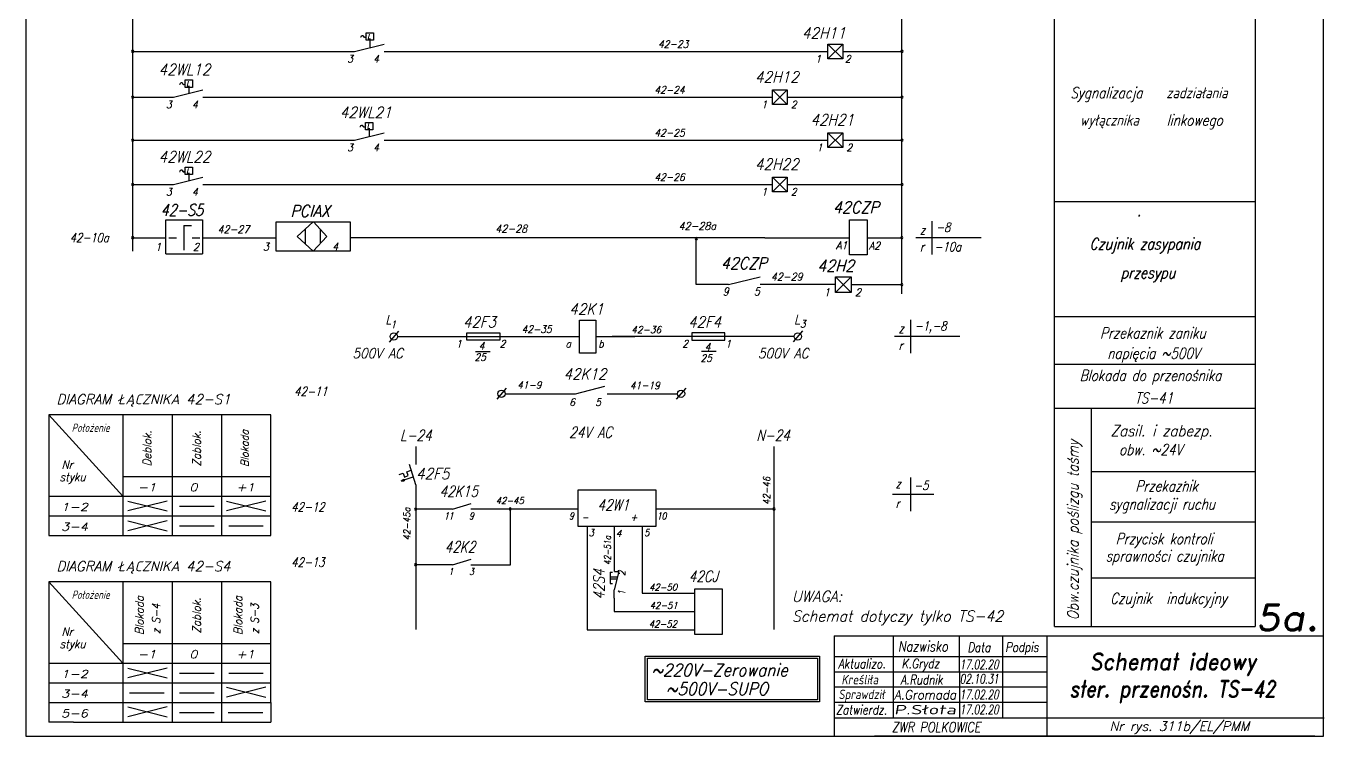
# Model space of a CAD drawing. Extents: x 0 to 1645, y 0 to 420.
# Drawn here: x 0 to 297.1, y 0 to 162.6 of the extents above; entities that cross this region are included whole.
import ezdxf
from ezdxf.enums import TextEntityAlignment as Align

# ---------------------------------------------------------------- set-up
doc = ezdxf.new("R2010")
doc.units = 0
doc.header["$MEASUREMENT"] = 0
doc.layers.get('0').update_dxf_attribs({"linetype": 'CONTINUOUS'})
doc.layers.add('LINIE', color=4, linetype='CONTINUOUS')
doc.layers.add('STYKI', color=4, linetype='CONTINUOUS')
doc.styles.add('ROMAND', font='romand', dxfattribs={"width": 0.9, "oblique": 15, "height": 3.5})
doc.styles.add('ROMANS', font='romans', dxfattribs={"width": 0.9, "oblique": 15, "height": 1.5})

msp = doc.modelspace()

# ---------------------------------------------------------------- linework, layer by layer
for p, q in [((0, 420), (0, 0)), ((297, 0), (297, 420)), ((65.76, 117.8), (62.11, 114.43)), ((63.94, 116.12), (63.94, 112.74)), ((65.83, 117.8), (68.88, 114.43)), ((67.36, 116.12), (67.36, 112.78)), ((62.11, 114.43), (65.76, 111.05)), ((68.88, 114.43), (65.76, 111.05)), ((79.66, 114.12), (74.24, 114.12)), ((169.13, 114.12), (79.66, 114.12)), ((153.41, 103.39), (153.41, 113.96)), ((192.54, 114.12), (200.49, 114.12)), ((160.84, 103.39), (153.41, 103.39)), ((178.92, 103.39), (168.04, 103.39)), ((185.3, 103.39), (178.92, 103.39)), ((188.86, 103.39), (200.49, 103.39)), ((198.53, 22.97), (198.53, 4.2)), ((213.65, 14.69), (213.65, 22.97)), ((0, 0), (297, 0))]:
    msp.add_line(p, q)
at = {"color": 7, "lineweight": 30}
for p, q in [((200.49, 101.3), (200.49, 407.58)), ((281.38, 244.85), (281.38, 75.38)), ((235.4, 25.08), (235.4, 207.73)), ((77.87, 159.37), (77.87, 161.06)), ((77.87, 161.06), (79.56, 161.06)), ((79.56, 161.06), (79.56, 159.37)), ((79.56, 159.37), (77.87, 159.37)), ((78.71, 159.37), (78.71, 157.67)), ((186.94, 158.49), (183.56, 155.1)), ((183.56, 158.49), (186.94, 155.1)), ((183.56, 155.1), (183.56, 158.49)), ((183.56, 158.49), (186.94, 158.49)), ((186.94, 158.49), (186.94, 155.1)), ((24.42, 156.8), (75.21, 156.8)), ((81.98, 156.8), (183.56, 156.8)), ((186.94, 155.1), (183.56, 155.1)), ((186.94, 156.8), (200.49, 156.8)), ((186.94, 156.8), (189.48, 156.8)), ((36.43, 148.57), (36.43, 150.27)), ((36.43, 150.27), (38.13, 150.27)), ((38.13, 148.57), (36.43, 148.57)), ((37.28, 148.57), (37.28, 147.2)), ((38.13, 150.27), (38.13, 148.57)), ((24.42, 146.32), (33.74, 146.32)), ((40.51, 146.32), (170.01, 146.32)), ((164.09, 146.32), (167.48, 146.32)), ((167.48, 146.32), (170.86, 146.32)), ((170.86, 148.01), (174.25, 144.62)), ((174.25, 148.01), (170.86, 144.62)), ((170.86, 144.62), (170.86, 148.01)), ((170.86, 148.01), (174.25, 148.01)), ((174.25, 148.01), (174.25, 144.62)), ((174.25, 146.32), (183.56, 146.32)), ((183.56, 146.32), (200.49, 146.32)), ((174.25, 144.62), (170.86, 144.62)), ((77.73, 138.86), (77.73, 140.55)), ((77.73, 140.55), (79.42, 140.55)), ((79.42, 140.55), (79.42, 138.86)), ((79.42, 138.86), (77.73, 138.86)), ((78.58, 138.86), (78.58, 137.32)), ((186.94, 138.17), (183.56, 134.79)), ((183.56, 138.17), (186.94, 134.79)), ((183.56, 134.79), (183.56, 138.17)), ((183.56, 138.17), (186.94, 138.17)), ((186.94, 138.17), (186.94, 134.79)), ((24.42, 136.48), (75.21, 136.48)), ((81.98, 136.48), (183.56, 136.48)), ((186.94, 134.79), (183.56, 134.79)), ((186.94, 136.48), (200.49, 136.48)), ((186.94, 136.48), (189.48, 136.48)), ((36.43, 128.58), (36.43, 130.27)), ((36.43, 130.27), (38.13, 130.27)), ((38.13, 128.58), (36.43, 128.58)), ((37.28, 128.58), (37.28, 127.21)), ((38.13, 130.27), (38.13, 128.58)), ((174.25, 128.02), (170.86, 124.63)), ((170.86, 128.02), (174.25, 124.63)), ((170.86, 124.63), (170.86, 128.02)), ((170.86, 128.02), (174.25, 128.02)), ((174.25, 128.02), (174.25, 124.63)), ((24.42, 126.32), (33.74, 126.32)), ((40.46, 126.32), (170.01, 126.32)), ((164.09, 126.32), (167.48, 126.32)), ((167.48, 126.32), (170.86, 126.32)), ((174.25, 126.32), (183.56, 126.32)), ((183.56, 126.32), (183.56, 126.32)), ((183.56, 126.32), (200.49, 126.32)), ((174.25, 124.63), (170.86, 124.63)), ((235.4, 122.4), (281.38, 122.4)), ((254.9, 119.35), (254.62, 118.99)), ((32.04, 110.41), (32.04, 118.26)), ((32.04, 118.26), (40.41, 118.26)), ((36.1, 116.92), (36.1, 111.32)), ((36.1, 116.92), (37.87, 116.92)), ((40.41, 118.26), (40.41, 110.41)), ((188.53, 110.19), (188.53, 118.21)), ((188.53, 118.21), (192.54, 118.21)), ((192.54, 118.21), (192.54, 110.19)), ((207.38, 117.95), (207.38, 110.31)), ((24.42, 114.12), (32.04, 114.12)), ((32.71, 114.12), (34.49, 114.12)), ((38.04, 114.12), (39.82, 114.12)), ((40.41, 114.12), (57.28, 114.12)), ((169.13, 114.12), (172.7, 114.12)), ((172.7, 114.12), (188.53, 114.12)), ((203.68, 114.17), (218.63, 114.17)), ((32.04, 110.41), (40.41, 110.41)), ((192.54, 110.19), (188.53, 110.19)), ((188.86, 105.17), (185.3, 101.61)), ((185.3, 105.17), (188.86, 101.61)), ((185.3, 101.61), (185.3, 105.17)), ((185.3, 105.17), (188.86, 105.17)), ((188.86, 105.17), (188.86, 101.61)), ((188.86, 101.61), (185.3, 101.61)), ((126.69, 87.73), (126.69, 95.26)), ((126.69, 95.26), (130.45, 95.26)), ((130.45, 95.26), (130.45, 87.73)), ((202.5, 95.36), (202.5, 87.73)), ((235.4, 96.08), (281.38, 96.08)), ((85.27, 92.75), (83.12, 90.25)), ((100.93, 90.68), (100.93, 92.35)), ((100.93, 92.35), (108.45, 92.35)), ((108.45, 92.35), (108.45, 90.68)), ((159.97, 92.35), (152.44, 92.35)), ((152.44, 92.35), (152.44, 90.68)), ((159.97, 90.68), (159.97, 92.35)), ((177.74, 92.8), (175.59, 90.29)), ((85.04, 91.51), (126.69, 91.51)), ((108.45, 90.68), (100.93, 90.68)), ((130.45, 91.51), (139.38, 91.51)), ((175.85, 91.51), (134.21, 91.51)), ((152.44, 90.68), (159.97, 90.68)), ((198.79, 91.58), (213.75, 91.58)), ((102.9, 88.06), (106.25, 88.06)), ((130.45, 87.73), (126.69, 87.73)), ((157.99, 88.06), (154.65, 88.06)), ((235.4, 85.16), (281.38, 85.16)), ((109.9, 79.65), (107.75, 77.15)), ((109.67, 78.41), (125.76, 78.41)), ((133.07, 78.41), (149.11, 78.41)), ((151.01, 79.65), (148.86, 77.15)), ((235.4, 75.09), (281.38, 75.09)), ((243.84, 74.99), (243.84, 25.08)), ((281.38, 75.38), (281.38, 25.08)), ((5.24, 73.56), (5.24, 45.91)), ((56.02, 73.56), (5.24, 73.56)), ((5.24, 73.56), (22.17, 54.94)), ((22.17, 73.56), (22.17, 45.91)), ((33.45, 73.56), (33.45, 45.91)), ((44.74, 73.56), (44.74, 45.91)), ((56.02, 45.91), (56.02, 73.56)), ((22.17, 59.45), (56.02, 59.45)), ((85.43, 59.92), (86.32, 60.22)), ((86.32, 60.22), (86.63, 59.33)), ((86.63, 59.33), (87.52, 59.64)), ((87.21, 60.53), (88.19, 60.86)), ((87.52, 59.64), (87.21, 60.53)), ((243.84, 60.59), (281.53, 60.59)), ((85.89, 58.42), (88.64, 59.35)), ((85.89, 58.42), (86.46, 58.81)), ((85.89, 58.42), (86.48, 58.75)), ((85.89, 58.42), (86.5, 58.69)), ((85.89, 58.42), (86.54, 58.57)), ((85.89, 58.42), (86.56, 58.51)), ((85.89, 58.42), (86.58, 58.46)), ((86.46, 58.81), (86.58, 58.46)), ((202.5, 59.18), (202.5, 51.54)), ((265.55, 58.32), (265.27, 57.96)), ((5.24, 54.94), (56.02, 54.94)), ((126.4, 48.02), (126.4, 56.38)), ((126.4, 56.38), (144.17, 56.38)), ((144.17, 56.38), (144.17, 48.02)), ((198.36, 55.42), (207.77, 55.42)), ((97.66, 51.98), (89.2, 51.98)), ((101.81, 52.03), (117.1, 52.03)), ((110.91, 39.19), (110.91, 52.03)), ((117.1, 52.03), (126.4, 52.03)), ((144.17, 52.03), (171.19, 52.03)), ((5.24, 50.42), (56.02, 50.42)), ((144.17, 48.02), (126.4, 48.02)), ((128.49, 48.02), (128.49, 24.33)), ((134.69, 37.68), (134.69, 48.02)), ((141.03, 48.02), (141.03, 32.69)), ((243.84, 49.05), (281.53, 49.05)), ((5.24, 45.91), (10.88, 45.91)), ((10.88, 45.91), (56.02, 45.91)), ((97.66, 39.24), (89.2, 39.24)), ((101.81, 39.19), (110.91, 39.19)), ((133.71, 37.55), (134.23, 37.55)), ((133.72, 37.55), (133.72, 34.93)), ((133.72, 36.5), (135.41, 36.5)), ((133.72, 35.98), (135.28, 35.98)), ((135.71, 37.68), (134.65, 33.5)), ((134.69, 37.68), (135.71, 37.68)), ((243.84, 36.21), (281.53, 36.21)), ((5.24, 35.32), (22.17, 16.7)), ((56.02, 35.32), (5.24, 35.32)), ((5.24, 35.32), (5.24, 7.67)), ((22.17, 35.32), (22.17, 7.67)), ((33.45, 35.32), (33.45, 7.67)), ((44.74, 35.32), (44.74, 7.67)), ((56.02, 7.67), (56.02, 35.32)), ((133.72, 34.93), (134.24, 34.93)), ((134.65, 31.56), (134.65, 33.5)), ((141.03, 32.69), (153.1, 32.69)), ((153.1, 23.29), (153.1, 33.74)), ((153.1, 33.74), (159.37, 33.74)), ((159.37, 33.74), (159.37, 23.29)), ((134.65, 31.56), (134.65, 28.51)), ((134.65, 28.51), (153.1, 28.51)), ((128.49, 24.33), (153.1, 24.33)), ((235.4, 25.08), (281.38, 25.08)), ((22.17, 21.21), (56.02, 21.21)), ((159.37, 23.29), (153.1, 23.29)), ((223.54, 22.97), (223.54, 4.2)), ((184.99, 18.25), (233.68, 18.25)), ((5.24, 16.7), (56.02, 16.7)), ((5.24, 12.18), (56.02, 12.18)), ((184.99, 14.69), (233.68, 14.69)), ((213.65, 14.69), (213.65, 4.2)), ((184.98, 11.28), (233.68, 11.28)), ((5.24, 7.67), (10.88, 7.67)), ((5.24, 7.67), (5.24, 3.15)), ((10.88, 7.67), (56.02, 7.67)), ((22.17, 7.67), (22.17, 3.15)), ((33.45, 7.67), (33.45, 3.15)), ((44.74, 7.67), (44.74, 3.15)), ((56.02, 7.67), (56.02, 3.15)), ((184.99, 7.79), (233.68, 7.79)), ((10.88, 3.15), (5.24, 3.15)), ((10.88, 3.15), (56.02, 3.15)), ((194.21, 0), (194.21, 0)), ((194.21, 0), (194.21, 0))]:
    msp.add_line(p, q, dxfattribs=at)
msp.add_lwpolyline([(57.28, 117.8), (74.24, 117.8), (74.24, 111.05), (57.28, 111.05)], close=True)
for centre in [(84.21, 91.51), (176.69, 91.51), (108.84, 78.41), (149.95, 78.41)]:
    msp.add_circle(centre, 0.836, dxfattribs=at)
for centre, radius, start, end in [((24.42, 156.8), 0.261, 0, 180), ((24.42, 156.8), 0.261, 180, 0), ((200.49, 156.8), 0.261, 0, 180), ((200.49, 156.8), 0.261, 180, 0), ((24.42, 146.32), 0.261, 0, 180), ((24.42, 146.32), 0.261, 180, 0), ((200.49, 146.32), 0.261, 0, 180), ((200.49, 146.32), 0.261, 180, 0), ((24.42, 136.48), 0.261, 0, 180), ((200.49, 136.48), 0.261, 0, 180), ((24.42, 136.48), 0.261, 180, 0), ((200.49, 136.48), 0.261, 180, 0), ((24.42, 126.32), 0.261, 0, 180), ((24.42, 126.32), 0.261, 180, 0), ((200.49, 126.32), 0.261, 0, 180), ((200.49, 126.32), 0.261, 180, 0), ((24.43, 114.13), 0.261, 0, 180), ((24.43, 114.13), 0.261, 180, 0), ((153.42, 113.94), 0.275, 0, 180), ((153.42, 113.94), 0.275, 180, 0), ((200.48, 114.13), 0.261, 0, 180), ((200.48, 114.13), 0.261, 180, 0), ((200.48, 103.39), 0.261, 0, 180), ((200.48, 103.39), 0.261, 180, 0), ((89.2, 51.98), 0.235, 0, 180), ((89.2, 51.98), 0.235, 180, 0), ((110.83, 52.03), 0.261, 0, 180), ((110.83, 52.03), 0.261, 180, 0), ((171.19, 52.03), 0.261, 0, 180), ((171.19, 52.03), 0.261, 180, 0), ((89.2, 39.24), 0.235, 0, 180), ((89.2, 39.24), 0.235, 180, 0)]:
    msp.add_arc(centre, radius, start, end, dxfattribs=at)
at = {"layer": 'LINIE', "color": 7, "lineweight": 30}
for p, q in [((184.99, 22.97), (296.91, 22.97)), ((184.99, 22.97), (184.99, 0.02)), ((233.68, 22.95), (233.68, 0)), ((185.19, 4.2), (297.12, 4.2)), ((295, 0), (194.2, 0)), ((194.2, 0), (194.2, 0)), ((194.21, 0), (295, 0)), ((295, 0), (295, 0))]:
    msp.add_line(p, q, dxfattribs=at)
at = {"layer": 'STYKI', "color": 7, "lineweight": 30}
for p, q in [((24.42, 381.99), (24.42, 111.06)), ((75.21, 156.8), (81.98, 158.49)), ((33.74, 146.32), (40.51, 148.01)), ((75.21, 136.48), (81.98, 138.17)), ((33.74, 126.32), (40.51, 128.02)), ((160.84, 103.39), (168.04, 105.19)), ((125.76, 78.41), (132.53, 80.11)), ((89.2, 66.29), (89.2, 62.21)), ((171.19, 66.29), (171.19, 55.94)), ((89.2, 57.5), (87.79, 62.21)), ((89.2, 57.5), (89.2, 55.94)), ((23.29, 53.81), (32.32, 51.55)), ((32.32, 53.81), (23.29, 51.55)), ((54.9, 53.81), (45.87, 51.55)), ((45.87, 53.81), (54.9, 51.55)), ((89.2, 55.94), (89.2, 40.63)), ((171.19, 55.94), (171.19, 24.39)), ((35.15, 52.68), (43.05, 52.68)), ((97.66, 51.98), (101.89, 53.25)), ((32.32, 49.3), (23.29, 47.04)), ((23.29, 49.3), (32.32, 47.04)), ((35.15, 48.17), (43.05, 48.17)), ((46.43, 48.17), (54.33, 48.17)), ((89.2, 44.25), (89.2, 24.39)), ((97.66, 39.24), (101.89, 40.51)), ((141.76, 7.85), (141.76, 18.3)), ((141.76, 18.3), (181.66, 18.3)), ((181.66, 18.3), (181.66, 7.85)), ((23.29, 15.57), (32.32, 13.31)), ((32.32, 15.57), (23.29, 13.31)), ((142.23, 8.33), (142.23, 17.83)), ((142.23, 17.83), (181.18, 17.83)), ((181.18, 17.83), (181.18, 8.33)), ((35.15, 14.44), (43.05, 14.44)), ((46.42, 14.44), (54.32, 14.44)), ((23.71, 9.93), (31.61, 9.93)), ((35.15, 9.93), (43.05, 9.93)), ((54.9, 11.19), (45.87, 8.94)), ((45.87, 11.19), (54.9, 8.94)), ((23.29, 6.68), (32.32, 4.42)), ((32.32, 6.68), (23.29, 4.42)), ((181.66, 7.85), (141.76, 7.85)), ((181.18, 8.33), (142.23, 8.33)), ((35.15, 5.41), (43.05, 5.41)), ((46.29, 5.41), (54.19, 5.41))]:
    msp.add_line(p, q, dxfattribs=at)

# ---------------------------------------------------------------- texts
at = {"color": 7, "lineweight": 30}
for s, height, style, oblique, width, p in [('~', 1.69, 'ROMANS', 15, 0.9, (76.3, 159.48)), ('L', 1.1, 'ROMANS', 15, 0.9, (78.19, 159.67)), ('  42H11', 2.539, 'ROMAND', 15, 0.9, (174.48, 159.74)), ('42-23', 1.693, 'ROMANS', 15, 0.9, (144.69, 157.64)), ('3    4', 1.693, 'ROMANS', 15, 0.9, (73.52, 154.26)), ('1    ', 1.693, 'ROMANS', 15, 0.9, (180.68, 154.23)), ('2', 1.69, 'ROMANS', 15, 0.9, (187.45, 154.23)), ('42WL12', 2.539, 'ROMAND', 15, 0.9, (30.35, 151.39)), ('42H12', 2.539, 'ROMAND', 15, 0.9, (166.87, 149.7)), ('~', 1.69, 'ROMANS', 15, 0.9, (34.86, 148.69)), ('L', 1.1, 'ROMANS', 15, 0.9, (36.76, 148.88)), ('42-24', 1.693, 'ROMANS', 15, 0.9, (143.84, 147.16)), ('Sygnalizacja', 2.508, 'ROMANS', 15, 0.8, (239.05, 146.08)), ('zadziałania', 2.508, 'ROMANS', 15, 0.8, (261, 146.08)), ('3    4', 1.693, 'ROMANS', 15, 0.9, (32.04, 143.78)), ('42WL21', 2.539, 'ROMAND', 15, 0.9, (71.83, 141.56)), ('1    ', 1.693, 'ROMANS', 15, 0.9, (168.32, 143.78)), ('2', 1.69, 'ROMANS', 15, 0.9, (175.09, 143.78)), ('~', 1.69, 'ROMANS', 15, 0.9, (76.16, 138.98)), ('L', 1.1, 'ROMANS', 15, 0.9, (78.05, 139.17)), ('42H21', 2.539, 'ROMAND', 15, 0.9, (179.57, 139.87)), ('wyłącznika', 2.508, 'ROMANS', 15, 0.8, (241.25, 139.81)), ('linkowego', 2.508, 'ROMANS', 15, 0.8, (261.11, 139.81)), ('42-25', 1.693, 'ROMANS', 15, 0.9, (143.84, 137.33)), ('42WL22', 2.539, 'ROMAND', 15, 0.9, (30.35, 131.4)), ('3    4', 1.693, 'ROMANS', 15, 0.9, (73.52, 133.94)), ('1    ', 1.693, 'ROMANS', 15, 0.9, (181.02, 133.94)), ('2', 1.69, 'ROMANS', 15, 0.9, (187.79, 133.94)), ('42H22', 2.539, 'ROMAND', 15, 0.9, (166.87, 129.71)), ('~', 1.69, 'ROMANS', 15, 0.9, (34.86, 128.7)), ('L', 1.1, 'ROMANS', 15, 0.9, (36.76, 128.89)), ('42-26', 1.693, 'ROMANS', 15, 0.9, (143.84, 127.17)), ('3    4', 1.693, 'ROMANS', 15, 0.9, (32.04, 123.79)), ('1    ', 1.693, 'ROMANS', 15, 0.9, (168.32, 123.79)), ('2', 1.69, 'ROMANS', 15, 0.9, (175.09, 123.79)), ('42-S5', 2.673, 'ROMAND', 15, 0.8, (30.83, 119.15)), ('42CZP', 2.673, 'ROMAND', 15, 0.9, (184.7, 119.75)), ('PCIAX', 2.673, 'ROMAND', 15, 0.9, (60.49, 118.92)), ('42-27', 1.782, 'ROMANS', 15, 0.9, (43.84, 115.14)), ('42-28', 1.782, 'ROMANS', 15, 0.9, (107.43, 115.3)), ('42-28a', 1.782, 'ROMANS', 15, 0.9, (149.36, 115.91)), ('z', 2.09, 'ROMANS', 15, 0.8, (204.63, 114.88)), ('-8', 2.09, 'ROMANS', 15, 0.8, (208.27, 115.47)), ('42-10a', 2.09, 'ROMANS', 15, 0.8, (10, 113.11)), ('1      2', 1.782, 'ROMANS', 15, 0.9, (29.56, 111.14)), ('3            4', 1.782, 'ROMANS', 15, 0.9, (54.24, 111.21)), ('A1', 1.782, 'ROMANS', 15, 0.9, (185.4, 111.48)), ('A2', 1.782, 'ROMANS', 15, 0.9, (192.91, 111.44)), ('-10a', 2.09, 'ROMANS', 15, 0.8, (207.92, 111.01)), ('Czujnik zasypania', 2.64, 'ROMANS', 15, 0.8, (243.42, 111.42)), ('r', 2.09, 'ROMANS', 15, 0.8, (204.63, 111)), ('42CZP', 2.673, 'ROMAND', 15, 0.9, (159.03, 106.95)), ('42H2', 2.673, 'ROMAND', 15, 0.9, (181.1, 106.37)), ('42-29', 1.782, 'ROMANS', 15, 0.9, (170.48, 104.3)), ('przesypu', 2.64, 'ROMANS', 15, 0.8, (250.54, 104.82)), ('9', 1.78, 'ROMANS', 15, 0.9, (159.48, 100.93)), ('5', 1.78, 'ROMANS', 15, 0.9, (166.61, 100.93)), ('1    ', 1.782, 'ROMANS', 15, 0.9, (182.62, 100.72)), ('2', 1.78, 'ROMANS', 15, 0.9, (189.75, 100.72)), ('42K1', 2.508, 'ROMAND', 15, 0.9, (124.39, 96.53)), ('L', 2.09, 'ROMANS', 15, 0.9, (82.25, 94.33)), ('1', 1.67, 'ROMANS', 15, 0.9, (83.45, 93.41)), ('42F3', 2.508, 'ROMAND', 15, 0.9, (100.03, 93.6)), ('42F4', 2.508, 'ROMAND', 15, 0.9, (151.56, 93.6)), ('L', 2.09, 'ROMANS', 15, 0.9, (175.81, 94.35)), ('3', 1.67, 'ROMANS', 15, 0.9, (177.15, 93.55)), ('42-35', 1.672, 'ROMANS', 15, 0.9, (113.47, 92.35)), ('42-36', 1.672, 'ROMANS', 15, 0.9, (138.55, 92.24)), ('z', 2.09, 'ROMANS', 15, 0.8, (199.75, 92.3)), ('-1,-8', 2.09, 'ROMANS', 15, 0.8, (203.39, 92.88)), ('Przekaznik zaniku', 2.508, 'ROMANS', 15, 0.8, (245.84, 91.07)), ('1', 1.67, 'ROMANS', 15, 0.9, (98.42, 89)), ('4', 1.67, 'ROMANS', 15, 0.9, (103.64, 88.51)), ('2', 1.67, 'ROMANS', 15, 0.9, (108.45, 89)), ('a', 1.67, 'ROMANS', 15, 0.9, (123.5, 89)), ('b', 1.67, 'ROMANS', 15, 0.9, (131.02, 89)), ('2', 1.67, 'ROMANS', 15, 0.9, (150.25, 89.02)), ('4', 1.67, 'ROMANS', 15, 0.9, (155.37, 88.29)), ('1', 1.67, 'ROMANS', 15, 0.9, (160.07, 89.02)), ('r', 2.09, 'ROMANS', 15, 0.8, (199.75, 88.42)), ('500V AC', 2.257, 'ROMANS', 15, 0.9, (74.73, 86.55)), ('25', 1.672, 'ROMANS', 15, 0.9, (102.67, 85.94)), ('25', 1.672, 'ROMANS', 15, 0.9, (154.4, 85.73)), ('500V AC', 2.257, 'ROMANS', 15, 0.9, (167.55, 86.55)), ('napięcia ~500V', 2.508, 'ROMANS', 15, 0.8, (247.5, 86.42)), ('42K12', 2.508, 'ROMAND', 15, 0.9, (123.08, 81.66)), ('Blokada do przenośnika', 2.508, 'ROMANS', 15, 0.8, (241.2, 81.35)), ('41-9', 1.672, 'ROMANS', 15, 0.9, (112.44, 79.57)), ('41-19', 1.672, 'ROMANS', 15, 0.9, (138.24, 79.46)), ('42-11', 2.09, 'ROMANS', 15, 0.8, (61.4, 77.9)), ('6    5', 1.693, 'ROMANS', 15, 0.9, (124.34, 75.61)), ('TS-41', 2.508, 'ROMANS', 15, 0.8, (253.8, 76.17)), ('Położenie', 1.9, 'ROMANS', 15, 0.75, (10.45, 69.66)), ('L-24', 2.539, 'ROMAND', 15, 0.8, (85.64, 67.6)), ('24V AC', 2.539, 'ROMAND', 15, 0.8, (124.33, 68.31)), ('N-24', 2.539, 'ROMAND', 15, 0.8, (167.17, 67.6)), ('Zasil. i zabezp.', 2.508, 'ROMANS', 15, 0.9, (248.27, 68.66)), ('obw. ~24V', 2.508, 'ROMANS', 15, 0.8, (250.2, 64.36)), ('Nr', 1.9, 'ROMANS', 15, 0.9, (8.17, 61.22)), ('styku', 1.9, 'ROMANS', 15, 0.9, (7.7, 58.39)), ('42F5', 2.539, 'ROMAND', 15, 0.9, (89.28, 58.81)), ('-1', 1.806, 'ROMANS', 15, 1.2, (25.55, 56.07)), ('0', 1.81, 'ROMANS', 15, 1.2, (37.4, 56.07)), ('+1', 1.806, 'ROMANS', 15, 1.2, (48.12, 56.07)), ('42K15', 2.539, 'ROMAND', 15, 0.8, (94.66, 54.8)), ('z', 2.09, 'ROMANS', 15, 0.8, (199.03, 56.75)), ('-5', 2.09, 'ROMANS', 15, 0.8, (203.26, 56.36)), ('Przekaznik ', 2.508, 'ROMANS', 15, 0.8, (253.96, 56.02)), ('42-12', 2.09, 'ROMANS', 15, 0.8, (60.72, 51.43)), ('42-45', 1.567, 'ROMANS', 15, 0.9, (107.54, 53.15)), ('42W1', 2.539, 'ROMAND', 15, 0.8, (130.8, 51.67)), ('r', 2.09, 'ROMANS', 15, 0.8, (199.03, 52.24)), ('sygnalizacji ruchu', 2.508, 'ROMANS', 15, 0.8, (247.91, 51.87)), ('1-2', 1.806, 'ROMANS', 15, 1.2, (8.06, 51.55)), ('11', 1.567, 'ROMANS', 15, 0.8, (95.68, 49.63)), ('9', 1.57, 'ROMANS', 15, 0.8, (101.42, 49.63)), ('9', 1.57, 'ROMANS', 15, 0.8, (124.31, 49.63)), ('-         +', 1.5675, 'ROMANS', 15, 0.9, (127.18, 49.29)), ('10', 1.567, 'ROMANS', 15, 0.8, (144.41, 49.63)), ('3-4', 1.806, 'ROMANS', 15, 1.2, (8.05, 47.04)), ('42K2', 2.539, 'ROMAND', 15, 0.8, (95.82, 42.06)), ('3', 1.57, 'ROMANS', 15, 0.9, (128.78, 45.78)), ('5', 1.57, 'ROMANS', 15, 0.9, (141.49, 45.78)), ('Przycisk kontroli', 2.508, 'ROMANS', 15, 0.8, (249.45, 43.96)), ('sprawności czujnika', 2.508, 'ROMANS', 15, 0.8, (247.15, 40.01)), ('42-13', 2.09, 'ROMANS', 15, 0.8, (60.72, 38.77)), ('1', 1.57, 'ROMANS', 15, 0.8, (96.72, 36.89)), ('3', 1.57, 'ROMANS', 15, 0.8, (101.42, 36.89)), ('42CJ', 2.539, 'ROMAND', 15, 0.8, (151.68, 35.34)), ('Położenie', 1.9, 'ROMANS', 15, 0.75, (10.45, 31.42)), ('42-50', 1.567, 'ROMANS', 15, 0.9, (142.63, 33.31)), ('UWAGA:', 2.5, 'ROMAND', 15, 0.95, (175.32, 30.74)), ('Czujnik ', 2.508, 'ROMANS', 15, 0.8, (248.16, 30.28)), ('indukcyjny', 2.508, 'ROMANS', 15, 0.8, (261.05, 30.31)), ('42-51', 1.567, 'ROMANS', 15, 0.9, (142.76, 29.13)), ('5a.', 6, 'ROMAND', 10, 1.1, (281.49, 24.15)), ('Schemat dotyczy tylko TS-42', 2.5, 'ROMAND', 15, 0.95, (175.32, 26.22)), ('Nr', 1.9, 'ROMANS', 15, 0.9, (8.17, 22.97)), ('42-52', 1.567, 'ROMANS', 15, 0.9, (142.59, 24.9)), ('styku', 1.9, 'ROMANS', 15, 0.9, (7.7, 20.15)), ('Nazwisko', 2.366, 'ROMANS', 10, 0.8, (199.61, 19.37)), ('Data', 2.156, 'ROMANS', 10, 0.8, (215.53, 19.24)), ('Podpis', 2.156, 'ROMANS', 10, 0.8, (224.16, 19.3)), ('-1', 1.806, 'ROMANS', 15, 1.2, (25.55, 17.83)), ('0', 1.81, 'ROMANS', 15, 1.2, (37.4, 17.83)), ('+1', 1.806, 'ROMANS', 15, 1.2, (48.12, 17.83)), ('1-2', 1.806, 'ROMANS', 15, 1.2, (8.06, 13.31)), ('~220V-Zerowanie', 2.85, 'ROMAND', 15, 0.9, (143.14, 13.69)), ('Aktualizo.', 2.156, 'ROMANS', 10, 0.8, (185.9, 15.5)), ('K.Grydz', 2.156, 'ROMANS', 10, 0.8, (200.43, 15.54)), ('~500V-SUPO', 2.85, 'ROMAND', 15, 0.9, (146.45, 9.38)), ('Kreśliła', 2.156, 'ROMANS', 10, 0.8, (186.66, 11.85)), ('A.Rudnik', 2.156, 'ROMANS', 10, 0.8, (200.16, 11.84)), ('3-4', 1.806, 'ROMANS', 15, 1.2, (8.05, 8.8)), ('Sprawdził', 2.156, 'ROMANS', 10, 0.8, (185.98, 8.48)), ('5-6', 1.806, 'ROMANS', 15, 1.2, (8.05, 4.28)), ('Zatwierdz.', 2.156, 'ROMANS', 10, 0.8, (185.41, 4.92)), ('ZWR POLKOWICE', 2.3177, 'ROMANS', 10, 0.8, (198.16, 0.89))]:
    msp.add_text(s, height=height, dxfattribs=dict(at, style=style, oblique=oblique, width=width)).set_placement(p)
for s, height, style, oblique, width, p in [('Deblok.', 1.9, 'ROMANS', 15, 0.9, (28.68, 61.76)), ('Zablok.', 1.9, 'ROMANS', 15, 0.9, (39.99, 61.74)), ('Blokada', 1.806, 'ROMANS', 15, 0.9, (50.95, 61.64)), ('Obw.czujnika poślizgu taśmy', 2.508, 'ROMANS', 15, 0.85, (240.91, 26.51)), ('42-46', 1.567, 'ROMANS', 10, 0.9, (170.33, 53)), ('42-45a', 1.567, 'ROMANS', 10, 0.9, (87.97, 44.84)), ('42-51a', 1.567, 'ROMANS', 10, 0.8, (133.9, 39.17)), ('42S4', 2.539, 'ROMAND', 15, 0.8, (132.43, 31.24)), ('1   2', 1.567, 'ROMANS', 15, 0.9, (137.15, 32.2)), ('Blokada', 1.9, 'ROMANS', 15, 0.9, (26.93, 23.15)), ('z S-4', 1.806, 'ROMANS', 15, 0.9, (30.7, 23.39)), ('Zablok.', 1.9, 'ROMANS', 15, 0.9, (39.99, 23.49)), ('Blokada', 1.9, 'ROMANS', 15, 0.9, (49.49, 23.15)), ('z S-3', 1.806, 'ROMANS', 15, 0.9, (53.27, 23.39))]:
    msp.add_text(s, height=height, rotation=90, dxfattribs=dict(at, style=style, oblique=oblique, width=width)).set_placement(p)
at = {"color": 7, "lineweight": 30, "style": 'ROMANS', "oblique": 15}
for s, height, p in [('4', 1.57, (134.99, 45.62)), ('Nr rys. 311b/EL/PMM', 2.128, (248.02, 1.2))]:
    msp.add_text(s, height=height, dxfattribs=at).set_placement(p)
at = {"color": 7, "lineweight": 40, "style": 'ROMAND', "oblique": 10}
for s, width, p in [('Schemat ideowy', 0.9, (243.5, 15.16)), ('ster. przenośn. TS-42 ', 0.8, (238.86, 8.9))]:
    msp.add_text(s, height=3.8, dxfattribs=dict(at, width=width)).set_placement(p)
at = {"color": 7, "lineweight": 30, "style": 'ROMANS', "oblique": 10}
for s, width, p, p2 in [('17.02.20', 0.634413, (213.75, 15.33), (222.67, 15.33)), ('02.10.31', 0.66347, (213.75, 12.01), (222.67, 12.01)), ('A.Gromada', 0.843226, (198.72, 8.39), (212.92, 8.39)), ('17.02.20', 0.634413, (213.75, 8.42), (222.67, 8.42)), ('P.Słota', 1.280455, (198.72, 4.97), (212.91, 4.97)), ('17.02.20', 0.634413, (213.75, 5), (222.67, 5))]:
    msp.add_text(s, height=2.156, dxfattribs=dict(at, width=width)).set_placement(p, p2, align=Align.FIT)
at = {"layer": 'STYKI', "color": 7, "lineweight": 30, "style": 'ROMANS', "oblique": 15, "width": 0.98}
for s, p in [('DIAGRAM ŁĄCZNIKA 42-S1', (6.96, 76)), ('DIAGRAM ŁĄCZNIKA 42-S4', (6.96, 37.76))]:
    msp.add_text(s, height=2.28, dxfattribs=at).set_placement(p)

doc.saveas('drawing.dxf')
